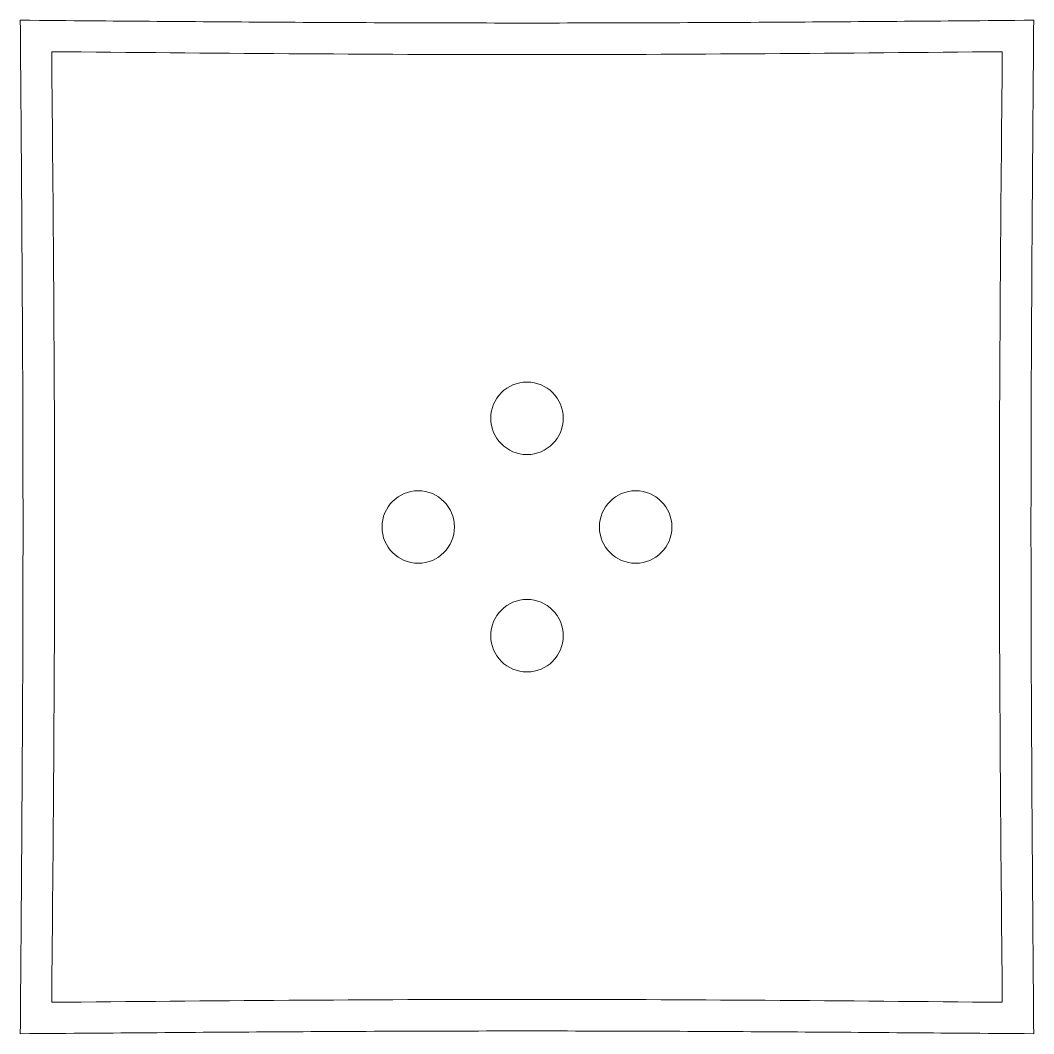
# Model space of a CAD drawing. Header units: millimetres. Extents: x 169 to 379, y 476 to 685.
import ezdxf

# ---------------------------------------------------------------- set-up
doc = ezdxf.new("R2010")
doc.units = ezdxf.units.MM

msp = doc.modelspace()

# ---------------------------------------------------------------- linework, layer by layer
at = {"color": 7, "linetype": 'Continuous', "lineweight": 18}
for centre in [(273.77, 603.11), (251.27, 580.61), (296.27, 580.61), (273.77, 558.11)]:
    msp.add_circle(centre, 7.5, dxfattribs=at)
at = {"color": 5, "linetype": 'Continuous', "lineweight": 0}
for points, knots in [([(168.9, 685.49), (179.76, 685.4), (196.64, 685.26), (229.08, 685.03), (273.77, 684.84), (318.46, 685.03), (350.91, 685.26), (367.79, 685.4), (378.65, 685.49)], [0, 0, 0, 0, 0.116504, 0.244336, 0.5, 0.755663, 0.883496, 1, 1, 1, 1]), ([(168.9, 475.73), (168.98, 486.6), (169.12, 503.47), (169.35, 535.92), (169.54, 580.61), (169.35, 625.3), (169.12, 657.75), (168.98, 674.62), (168.9, 685.49)], [0, 0, 0, 0, 0.116504, 0.244336, 0.5, 0.755663, 0.883496, 1, 1, 1, 1]), ([(378.65, 685.49), (378.56, 674.62), (378.43, 657.75), (378.19, 625.3), (378.01, 580.61), (378.19, 535.92), (378.43, 503.47), (378.56, 486.6), (378.65, 475.73)], [0, 0, 0, 0, 0.116504, 0.244336, 0.5, 0.755663, 0.883496, 1, 1, 1, 1]), ([(175.4, 678.98), (208.09, 678.68), (240.78, 678.38), (306.76, 678.38), (339.45, 678.68), (372.14, 678.98)], [0, 0, 0, 0, 0.5, 0.5, 1, 1, 1, 1]), ([(175.4, 482.24), (175.7, 514.93), (176, 547.62), (176, 613.6), (175.7, 646.29), (175.4, 678.98)], [0, 0, 0, 0, 0.5, 0.5, 1, 1, 1, 1]), ([(372.14, 678.98), (371.84, 646.29), (371.54, 613.6), (371.54, 547.62), (371.84, 514.93), (372.14, 482.24)], [0, 0, 0, 0, 0.5, 0.5, 1, 1, 1, 1]), ([(372.14, 482.24), (339.45, 482.54), (306.76, 482.84), (240.78, 482.84), (208.09, 482.54), (175.4, 482.24)], [0, 0, 0, 0, 0.5, 0.5, 1, 1, 1, 1]), ([(378.65, 475.73), (367.79, 475.82), (350.91, 475.95), (318.46, 476.19), (273.77, 476.38), (229.08, 476.19), (196.64, 475.95), (179.76, 475.82), (168.9, 475.73)], [0, 0, 0, 0, 0.116504, 0.244336, 0.5, 0.755663, 0.883496, 1, 1, 1, 1])]:
    msp.add_open_spline(points, degree=3, knots=knots, dxfattribs=at)

doc.saveas('drawing.dxf')
